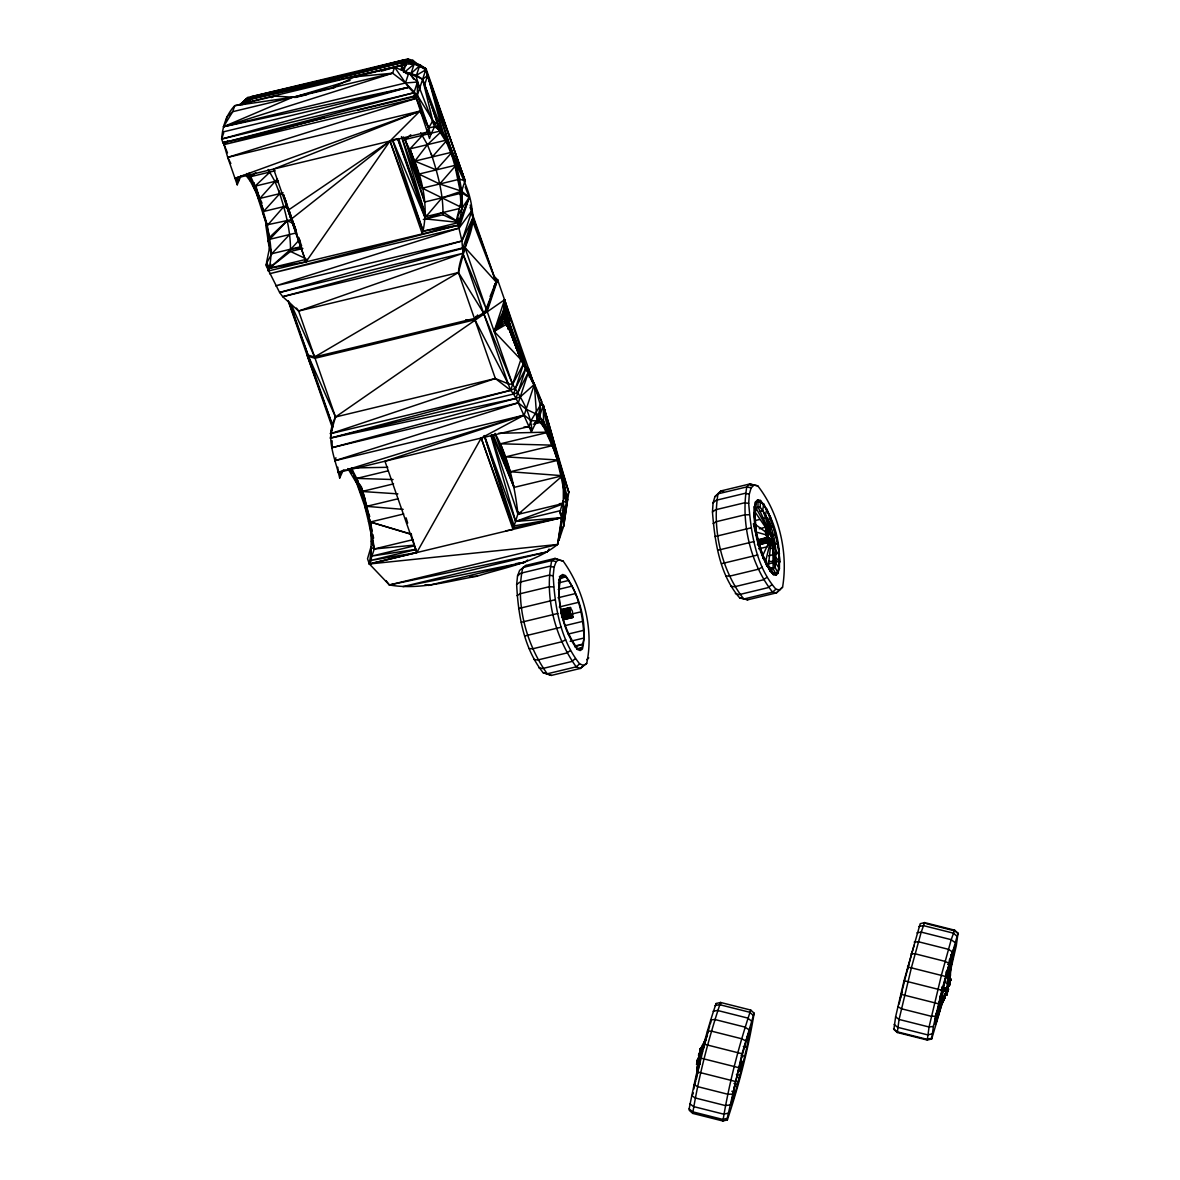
<?xml version="1.0" encoding="UTF-8"?>
<svg xmlns="http://www.w3.org/2000/svg" width="1180" height="1180" viewBox="0 0 1180 1180"><rect width="100%" height="100%" fill="white"/><g stroke="black" fill="none" stroke-linecap="round" stroke-linejoin="round"><path stroke-width="1.5" d="M525.1 367.659L504.568 310.783L504.568 299.779L335.518 416.997C324.574 436.821 335.091 458.106 339.693 478.018L343.336 469.994M935.932 1015.744L935.401 1024.078L936.846 1011.039M697.513 1073.284L698.634 1060.835M332.657 87.63L354.62 76.848L394.592 67.216L408.737 73.072L417.469 82.04L417.337 95.285L430.789 134.579L429.505 138.488L416.319 98.323L426.098 68.779L419.933 64.767L404.165 59.855L360.062 71.228M942.835 999.283L939.708 1010.847L939.324 1006.083C936.802 1011.924 938.926 1018.458 935.401 1024.078L935.592 1016.511L935.165 1023.562L947.702 969.665L945.888 972.29L948.351 981.598L947.54 985.064M948.558 983.663L950.033 977.66L950.269 963.736M529.569 377.526L504.568 299.779L494.125 331.359L520.823 359.561C543.877 394.15 552.107 436.084 562.595 475.717C564.379 497.414 562.919 519.156 558.878 540.587L563.701 526.014L568.804 492.193L554.202 445.185L543.582 421.688L538.493 415.095L526.162 409.224L518.3 402.823L332.037 447.663L332.155 440.804M950.151 975.477L951.301 954.591L950.416 974.842L948.351 981.598M506.382 325.828L507.916 325.459L520.823 359.561L528.463 372.069L518.3 402.823L531.354 431.895L536.929 420.493L534.378 384.37L523.36 364.222M697.129 1073.181L697.277 1067.826L699.003 1062.074M339.693 478.018L339.929 471.484M524.952 367.555L505.35 312.317L504.568 299.779L510.689 320.975M696.923 1074.021L697.572 1064.95M950.033 977.66C945.372 964.591 965.122 920.562 948.455 964.355M696.48 1078.785L697.203 1066.809M762.841 555.323L768.387 565.766L770.953 568.288L773.165 568.731L774.862 567.064C778.269 546.886 772.9 523.522 760.245 507.385L760.318 500.423L757.619 499.877L755.554 501.913C751.409 526.486 757.958 554.969 773.387 574.645L776.071 575.176L778.136 573.155C782.296 548.567 775.747 520.1 760.318 500.423L766.838 509.893L776.057 534.658L772.236 536.03L772.885 548.095L774.862 567.064L778.136 573.155L773.151 573.332C761.956 569.483 740.848 473.623 763.49 558.848L762.841 555.323L768.298 543.611L765.407 531.811L766.454 525.13L769.345 527.947L772.236 536.03M950.284 961.995L952.776 958.145L954.296 948.101L950.579 956.272M283.51 194.656L291.106 219.244L291.431 217.636L295.752 229.274M314.087 375.255L314.308 371.671M712.469 512.046L713.074 502.901L714.888 496.692L721.01 490.91L749.757 483.992L757.752 485.85C779.242 513.256 788.343 552.904 782.576 587.139L776.44 592.891L747.692 599.809L739.683 597.891C719.534 574.808 714.815 541.679 712.469 512.046L715.493 509.79L744.255 502.872L748.695 503.285C751.055 532.947 755.775 566.105 775.938 589.203L779.7 589.956M748.695 503.285L749.315 494.125L751.114 487.93L754.005 485.098L757.752 485.85M763.49 558.848L757.649 540.396L755.967 530.808L754.271 513.802L755.554 501.913L760.54 501.736L763.578 504.686L762.811 509.893L768.283 526.25M754.905 517.651L754.256 506.353L756.336 532.106L765.805 534.747M766.425 532.873L767.192 534.997L766.425 532.873L768.121 532.431L768.342 534.688L768.121 532.431M766.838 528.743C769.419 533.36 764.492 529.038 768.18 528.448C770.26 537.401 772.148 523.979 768.357 520.351L770.201 516.221L778.121 544.511L774.847 543.552L772.885 539.113M767.634 538.537C768.342 541.679 770.038 540.647 769.331 538.095M770.304 543.243L770.304 544.629L769.98 542.357M772.207 535.484L770.348 534.997L770.186 533.345L771.602 532.991L772.207 535.484L771.514 532.976M770.968 535.779L770.894 534.466L772.207 534.496L771.012 535.13M771.381 539.319C772.074 542.52 773.859 541.502 773.077 538.876M771.042 543.272L771.75 544.791L771.617 543.272L769.758 543.759M772.236 542.357C773.534 543.655 774.021 544.998 770.983 542.667M770.555 536.015L775.732 534.761C778.077 546.841 781.499 559.792 777.738 571.902L775.747 573.864L776.071 575.176L773.151 573.332L770.953 568.288M245.071 102.262L239.422 105.212L247.815 97.498L407.72 59L425.759 69.797L447.309 139.889L447.043 143.429C455.333 165.997 469.979 185.644 472.103 210.276C476.632 231.944 459.817 251.119 458.445 272.55L474.449 318.482L314.618 356.965L308.083 355.136L306.505 353.499L288.2 300.959M566.754 497.208L568.804 492.193L553.273 448.135L543.847 427.278L539.186 421.039L540.381 405.168L541.635 401.392L533.625 385.3M361.05 486.898C369.768 511.633 373.78 537.918 369.325 563.922L389.371 584.956C418.856 590.221 448.223 581.209 477.074 576.209C504.421 567.462 534.57 562.904 557.594 544.452L562.712 514.2L559.792 512.474L563.111 501.102L566.533 502.695C563.937 469.05 547.299 438.724 543.257 405.197L540.381 405.168L531.015 420.626L529.068 426.526L531.856 430.405C530.926 413.649 521.442 398.265 512.607 384.415L483.977 314.19L497.621 279.822L494.154 276.327M703.605 1047.752L694.74 1084.597L695.522 1081.19M516.648 584.543L517.533 575.928L519.613 570.397L526.029 565.397L554.998 558.42L563.199 561.149C583.481 589.484 594.101 629.088 586.711 663.396L580.309 668.441L551.34 675.417L543.139 672.733C523.669 648.292 518.212 615.031 516.648 584.543L519.716 582.212L548.685 575.235L553.199 575.781C554.748 606.255 560.205 639.472 579.66 663.883L583.599 665.446L586.711 663.396M553.199 575.781L554.084 567.167L556.149 561.65L559.261 559.6M572.595 617.553L570.132 612.612L570.279 607.479L572.389 611.122L572.89 617.361L563.716 619.692M584.085 637.997L582.035 647.791L579.867 649.221L577.138 648.145C563.081 628.498 555.706 601.033 560.839 577.241L562.993 575.825L565.722 576.902C579.218 593.835 582.994 616.875 584.085 637.997L570.161 641.345M769.36 545.912L770.407 547.609L768.387 565.766L770.245 571.577L765.613 561.341L769.36 545.912L768.298 543.611M403.914 71.833L416.452 75.299L422.617 79.296L447.043 143.429L417.337 95.285L222.976 142.839L221.648 139.048C222.592 126.865 226.103 114.799 234.702 105.713L274.675 96.096L296.342 97.424M226.309 120.124L226.767 116.835L232.726 111.687L392.616 73.189L405.463 82.984L417.337 95.285L414.062 95.27M943.926 997.425L931.684 1038.99L927.274 1040.052L897.287 1032.5L893.894 1029.417L895.605 1016.865L904.028 980.698L920.194 923.704L924.619 922.598L954.605 930.165L958.013 933.188L956.287 945.755L947.865 981.952M931.684 1038.99L933.41 1026.423L941.832 990.227L958.013 933.188M944.767 981.185L947.569 984.563L944.502 998.663L936.581 1015.272M945.387 994.504L946.906 987.955L946.493 989.342M947.26 993.604L947.304 992.321L946.862 995.006L945.549 994.666L946.522 990.905M946.67 990.728L947.879 991.628L948.528 989.017L946.64 989.135L946.213 991.775L940.932 990.448M946.567 991.274L947.953 991.392L948.13 990.418M949.797 983.825C947.85 990.345 948.867 978.618 948.145 983.471L949.944 983.368L948.115 982.955L949.753 977.527L949.059 981.509C951.7 982.129 948.027 975.801 950.579 980.138M946.847 994.991L946.862 993.988M948.823 981.008L949.369 978.707C953.307 979.961 948.027 979.208 948.941 981.347M947.407 992.97C946.404 989.43 944.148 996.377 947.024 994.15C946.331 990.182 945.623 996.274 947.112 992.985M946.67 988.678L948.499 989.091L946.729 988.796C949.9 986.244 946.537 993.236 947.806 989.666M950.372 975.963L950.416 974.842M949.31 985.846L949.546 984.784M949.399 983.737C950.165 980.182 948.514 987.394 949.251 983.943M949.944 983.5L949.694 984.577M950.239 981.657L950.195 980.846M950.741 978.943L950.284 981.362L948.809 980.963M950.903 979.09L950.726 979.931L949.133 979.548M557.388 461.336L560.736 475.23L562.595 475.717L567.536 499.642L563.701 526.014L560.648 530.41M386.037 580.649L389.371 584.956L557.594 544.452L561.562 517.71L567.536 499.642M689.164 1108.802C696.126 1073.299 704.357 1037.736 716.098 1003.516L720.552 1002.454L750.731 1010.065L754.138 1013.163C748.238 1049.212 738.901 1085.187 727.367 1119.879L722.898 1121L692.704 1113.389L689.282 1110.336L689.164 1108.802L692.572 1111.796L722.765 1119.407L727.234 1118.345L742.028 1053.755L754.138 1013.163M698.752 1062.265C695.404 1062 696.76 1066.927 697.616 1061.145C701.186 1062.487 694.873 1065.511 697.631 1061.027M698.944 1061.351C694.99 1061.351 699.062 1057.782 699.917 1057.737M697.203 1061.13C700.138 1052.28 697.292 1069.714 699.843 1056.365M698.118 1062.487C699.976 1059.906 700.743 1048.312 698.604 1055.525C697.955 1052.014 702.41 1053.814 699.062 1053.843M699.666 1056.454C703.87 1031.763 704.829 1054.05 699.828 1051.026C700.891 1047.043 704.239 1046.011 700.891 1051.778M698.28 1063.903C696.849 1059.581 698.707 1065.275 696.702 1063.637M701.333 1050.834C702.749 1049.477 699.947 1047.324 700.419 1049.698M699.017 1059.935L698.885 1061.145M699.179 1058.873L699.534 1057.678M700.05 1055.451L698.87 1054.242M701.126 1051.513L701.79 1048.887L700.477 1048.563M701.348 1051.336L700.61 1054.846M701.554 1051.365L699.843 1051.144M700.625 1048.607C700.419 1046.365 703.796 1047.545 701.997 1049.551M731.925 1098.949L731.467 1103.521L733.503 1098.197M371.361 559.438L370.844 547.387L374.267 548.98L413.974 545.145M950.579 960.505L954.546 948.617L951.228 965.284L947.791 964.414M465.259 187.06L469.242 197.355L458.342 225.218L268.332 270.972C277.507 240.971 259.939 211.707 253.995 182.694M525.336 367.585L507.739 317.627L504.568 299.779L504.052 309.381L510.35 327.893L510.04 330.031C511.147 320.016 502.503 310.325 504.568 299.779L503.462 311.122L505.586 319.677L520.823 359.561L526.118 367.659L515.955 398.412L332.037 447.663M526.118 367.659L515.557 388.117L510.66 390.315L330.43 433.709L332.391 427.809L306.947 354.782L308.541 356.434L332.819 426.172L330.356 438.134L510.66 390.315L520.823 359.561L503.683 310.001L504.568 299.779L506.972 315.532M278.642 190.201C285.073 209.937 290.899 230.616 290.472 251.458L269.232 268.244L266.606 262.093L269.365 248.803L265.795 225.1L292.301 219.48M403.265 136.939C419.018 165.657 430.671 201.279 422.322 233.891L389.99 141.04L419.962 111.097L428.635 127.927L427.263 132.072L234.997 178.357L419.962 111.097L227.696 157.383L224.053 144.624L225.07 141.571M423.34 219.465L442.957 214.745C443.385 193.904 437.559 173.224 431.128 153.474M538.493 415.095L540.381 405.168L534.378 384.37L520.247 396.923L515.955 398.412L330.356 438.134L513.595 394.017L517.902 392.512L528.463 372.069M945.46 993.781L945.165 995.964L945.74 994.371M947.835 984.577C947.511 987.778 944.265 991.982 948.425 989.577M949.9 983.678C947.746 981.76 946.552 986.052 949.517 985.241L948.307 984.577L947.997 985.654M948.602 983.353L948.16 984.784M698.84 1056.779C696.731 1060.274 700.832 1056.734 698.826 1056.602M698.486 1062.325L697.734 1065.57L698.693 1062.708M693.84 1089.052L694.43 1086.087M700.964 1053.46L698.958 1053.902M748.43 1039.831L750.038 1029.521L749.315 1030.966M708.148 1031.291L709.74 1025.671M505.851 530.882L513.02 529.392L518.522 511.928M899.145 1004.047L902.258 990.536M949.399 973.382L947.275 975.329L949.959 963.514M949.59 978.736L950.328 981.45M699.888 1050.996C700.891 1043.71 702.218 1051.513 701.923 1048.932M698.103 1063.623L697.837 1064.758L698.265 1062.974M702.321 1047.634L700.787 1047.943M732.795 1094.199L736.836 1076.824M734.742 1085.674L731.128 1104.878L735.302 1092.164L731.836 1091.279M936.64 1015.066L938.484 1006.909M937.997 1016.393L935.504 1022.234M949.679 976.893L949.369 959.989L951.95 954.679L947.599 970.255L951.95 954.679M900.443 998.133L902.095 991.038M938.248 1007.661L945.195 979.135M950.431 968.706L954.119 951.7L953.794 952.909M406.141 73.573L410.994 73.588L422.617 79.296L437.706 124.151L447.309 139.889L455.008 166.115L460.185 191.249L460.79 202.709L456.749 218.831L461.926 241.015L463.076 254.187L483.52 312.892L474.449 318.482M699.784 1052.545L699.607 1053.489L700.256 1050.864L699.784 1052.545L701.023 1053.194M746.984 1046.675L744.669 1056.218L741.217 1055.348M953.115 951.434L954.207 949.944M950.342 969.178L951.449 964.517M902.494 989.268L904.573 980.993M940.312 998.796L942.761 988.958L941.773 988.206L946.773 987.675M948.101 983.412L948.351 982.232L949.546 983.102M947.053 989.563L948.189 990.566L946.345 989.976M948.882 982.763L946.567 991.893L939.162 1002.041M949.502 978.972L949.089 980.89L950.49 980.477M948.351 989.887L946.478 989.799M698.472 1063.003L699.076 1060.613M701.097 1052.885L701.436 1051.601M736.689 1077.207L741.674 1057.339M744.816 1055.849L737.352 1085.025M289.557 234.54L271.813 253.715L265.692 264.836L279.616 292.478L461.926 241.015L473.018 217.607L458.445 272.55L314.618 356.965L291.239 304.484M904.868 979.533L912.184 951.803M950.49 980.005L948.971 980.226M700.728 1048.548L700.477 1049.492M699.947 1057.487L700.286 1056.159M692.97 1094.185L693.309 1092.872M907.376 969.842L909.382 962.246M945.195 979.371L947.702 969.665M941.212 999.239L943.263 991.48M942.009 1002.513L942.909 998.885M948.219 990.079L946.906 989.755L948.056 985.064L949.443 985.521L948.071 985.418M741.645 1057.663L744.152 1048.017M735.096 1093.093L739.875 1075.378L736.409 1074.508M401.628 68.145L402.498 64.9L407.72 59L412.852 60.313L419.785 65.77M285.87 200.866L288.023 210.32L305.959 261.901L269.232 268.244L290.914 249.113L299.602 239.57M939.708 1010.847L942.097 1001.938M946.213 992.749L946.803 990.551M561.238 519.495L562.712 514.2L563.701 526.014L564.188 509.745L563.111 501.102M700.079 1057.147L699.622 1058.726L698.457 1058.357M744.034 1048.666L748.268 1033.695M770.083 516.973L766.823 508.875L765.584 514.318L769.345 527.947M559.792 512.474L561.562 517.71L513.521 527.903L484.257 435.626L514.185 525.897L513.02 529.392L481.204 438.046L524.2 415.109L534.378 384.37M751.114 487.93L746.763 486.912L718.015 493.83C712.012 529.392 721.481 570.574 743.798 599.027L772.546 592.109L776.44 592.891L782.576 587.139M754.699 507.459L755.952 503.167L757.944 501.205L757.619 499.877L760.54 501.736M768.18 528.448L768.578 531.015L768.637 529.289M767.856 532.21C768.563 553.287 775.894 532.401 766.44 532.652M769.124 531.354L770.363 531.059M333.276 424.638L335.518 416.997L315.06 358.263L308.541 356.434L335.518 416.997L495.349 378.515L508.226 383.81L512.607 384.415L523.773 363.263L513.595 394.017L518.3 402.823L334.943 460.687L335.917 457.737M912.007 952.673L914.146 945.15M946.714 990.846L948.027 991.171M944.502 998.663L945.844 994.519M700.433 1053.637L702.557 1051.557M746.202 1040.893L750.377 1028.163L746.763 1047.368L743.297 1046.498M475.997 316.373L474.891 319.78L495.349 378.515L510.66 390.315L513.595 394.017M951.7 955.785L953.425 950.165M935.725 1022.75L937.717 1011.54L945.239 996.599M358.027 110.079L415.242 96.539L413.915 92.763L408.575 87.276L223.492 126.732L292.684 97.247L234.702 105.713L232.726 111.687L223.492 126.732L405.463 82.984L417.469 82.04L413.915 92.763L221.648 139.048L223.684 132.927M241.605 103.884L245.735 99.356L405.625 60.858L426.098 68.779L465.082 180.717L460.495 194.567L462.324 207.842L458.342 225.218M462.059 200.453L461.616 191.19L458.061 178.8L465.082 180.717L427.721 75.417L424.579 84.931L437.706 124.151L438.4 129.269L434.565 126.703L428.635 127.927L416.319 98.323L227.696 157.383L237.239 184.788L240.794 176.145M301.136 246.65L271.813 253.715L268.244 240.868L269.35 237.49L267.3 225.498L255.986 186.234M223.492 126.732L392.616 73.189L394.592 67.216L408.575 87.276L221.648 139.048M400.935 69.65L402.498 64.9L402.085 61.714L404.165 59.855M403.427 71.965L406.038 64.044L405.286 61.876L402.085 61.714L251.679 96.568L246.148 102.542L241.915 104.755M405.463 82.984L408.737 73.072M417.381 64.487L414.475 63.056L410.655 74.606L413.649 79.163M427.263 132.072L430.789 134.579L434.565 126.703L419.638 88.294L416.112 76.317L419.933 64.767M470.2 205.143L472.103 210.276L461.926 241.015L275.692 285.87L459.079 228.109L469.242 197.355L461.616 191.19L439.683 183.992L418.9 174.079L410.035 148.857L422.558 135.287L428.06 131.231M473.018 217.607L462.855 248.346L282.713 296.681L279.616 292.478L464.876 247.387L496.057 281.887L486.721 310.104L483.52 312.892L458.445 272.55L298.614 311.033L282.713 296.681L462.929 253.287L298.614 311.033L296.416 308.083M557.594 544.452L369.296 563.996L374.267 548.98L370.343 522.003L351.92 469.64L369.724 516.501M536.753 392.188L497.621 279.822L487.178 311.402L512.607 384.415M710.213 1024.092L711.112 1021.423M402.247 138.296L424.652 202.001L461.926 193.033L469.242 197.355L458.091 225.277L459.079 228.109L269.527 273.745L458.091 225.277L423.222 231.162L389.99 141.04L396.701 138.753M490.113 296.578L496.057 281.887L470.083 207.326M271.002 264.379L268.332 270.972L266.606 262.093M507.946 328.999L508.698 327.14L510.409 329.397L523.92 365.549M945.549 994.681L946.862 994.888M508.698 327.14L520.823 359.561L507.075 323.969L494.125 331.359L504.052 309.381L526.339 370.564M702.852 1044.713L707.454 1035.067M936.522 1015.242L944.767 998.015M702.425 1045.967L706.333 1038.075M700.566 1053.224L699.179 1053.091L700.507 1053.592M697.823 1064.921L696.525 1064.419M750.731 1010.065C738.739 1046.129 729.034 1083.52 722.898 1121M503.772 312.656L506.309 321.889L494.125 331.359L503.963 312.685L503.683 310.001L510.409 329.397M951.965 953.293L953.971 949.443M773.342 525.012L770.938 527.563M935.947 1013.989L944.546 997.528M777.738 571.902L779.434 568.701L779.419 561.252L776.293 558.022M702.941 1045.731L706.363 1039.315M701.835 1047.929L705.242 1041.689M371.081 561.134L370.844 547.387L367.526 558.76L369.325 563.922L416.761 552.579L481.204 438.046L513.477 527.799M477.62 314.986L474.891 319.78L315.06 358.263M493.978 286.209L497.621 279.822M428.635 127.927L432.78 120.847L422.617 79.296L427.721 75.417L452.147 152.146C457.973 170.127 462.899 188.785 462.324 207.842L457.663 216.088L459.256 222.489L423.222 231.162L392.527 140.391M937.702 1008.015L944.885 995.832M503.86 309.691L525.115 367.378M505.586 319.677L494.125 331.359L504.48 314.971L502.931 315.34M402.218 69.974L406.038 64.044L414.136 64.074L404.298 72.378M469.242 197.355L462.324 207.842L460.79 202.709M527.652 560.028L524.731 562.27L402.985 586.637L547.181 551.916L549.098 549.01M757.973 540.307L766.469 537.829M283.51 194.597L288.023 210.32L389.99 141.04L305.959 261.901L273.627 169.065L419.962 111.097M459.079 228.109L472.103 210.276M450.922 153.503L436.29 169.891L414.858 161.114L427.425 144.683L441.187 131.673M494.125 331.359L504.922 317.376L504.303 315.031L508.683 327.642L507.916 325.459M398.014 139.432L426.024 216.574L442.043 197.812L459.994 191.75M460.495 194.567L461.808 193.063M439.683 183.992L456.173 165.097L447.309 139.889L410.035 148.857L422.293 188.18L460.761 207.061M277.447 178.859L259.88 198.432L262.034 203.196M446.158 141.202L432.249 156.94L427.425 144.683L420.655 132.75M227.607 140.656L224.053 144.624L227.475 152.84M288.54 208.654L283.805 206.603L267.3 225.498L262.757 212.415L279.763 193.653L274.94 181.396L268.17 169.463M510.616 328.291L508.654 329.132L504.125 317.081M268.244 240.868L287.183 220.704L293.687 223.566M773.402 541.148L772.148 541.443M773.003 544.496L771.543 544.673M775.747 573.864L773.165 568.731L772.885 548.095M270.058 172L255.042 186.175L254.777 189.729L263.922 211.397L287.212 205.792M287.183 220.704L269.35 237.49L267.934 237.549M717.764 493.874L721.01 490.91L723.606 491.426M714.888 496.692L718.015 493.83M583.599 665.446L580.309 668.441L576.209 666.833C555.131 637.377 544.083 596.21 551.768 560.544L554.998 558.42L559.099 560.028M410.994 73.588L419.608 65.785M522.725 568.347L526.029 565.397M586.726 659.664L588.776 657.865M491.308 435.169L517.99 514.377L562.595 475.717M517.533 575.928L520.646 573.259L549.615 566.282L554.084 567.167M713.074 502.901L716.142 500.276L744.89 493.358L749.315 494.125M579.66 663.883L576.209 666.833L547.24 673.81L543.139 672.733M775.938 589.203L772.546 592.109C750.229 563.642 740.775 522.475 746.763 486.912L749.757 483.992L754.005 485.098M410.788 134.786L405.168 139.476L424.652 202.001M410.817 64.31L414.136 64.074L405.286 61.876L245.396 100.389L239.422 105.212L247.815 97.498L249.6 98.442L401.746 62.732M291.106 219.244L389.99 141.04M771.573 584.941L768.003 587.67L739.255 594.587L735.317 593.614M575.162 658.838L571.518 661.582L542.549 668.544L538.641 667.674M255.691 172.737L250.175 176.794L250.381 181.278L254.777 189.729L248.847 173.416M766.867 577.433L763.121 579.867L734.373 586.799L730.626 586.121M570.397 650.623L566.577 653.042L537.608 660.018L533.876 659.458M517.002 595.664L520.085 593.761L549.054 586.784L553.553 586.888M413.915 92.763L222.976 142.839L224.023 142.205M416.452 75.299L425.759 69.797L465.082 180.717L447.309 139.889M713.089 523.522L716.142 521.722L744.904 514.804L749.33 514.775M247.092 103.324L250.013 101.613L249.26 99.459L245.735 99.356M762.177 567.211L758.238 569.262L729.491 576.179L725.936 575.914M560.869 476.13L514.067 487.399L495.04 433.385C508.875 458.15 514.775 486.44 517.99 514.377L521.132 512.754M565.722 639.811L561.71 641.802L532.74 648.779L529.186 648.631M518.581 608.541L555.116 599.75M271.37 97.527L274.675 96.096M317.995 355.519L314.618 356.965L298.614 311.033M243.758 104.253L250.013 101.613L249.26 99.459L405.832 64.664M771.012 535.631L772.266 535.101L770.584 535.543M771.867 544.57L773.136 544.054L771.44 544.481M714.903 536.561L751.144 527.829M757.796 554.969L721.555 563.671M484.405 435.582L515.66 521.442L563.14 503.934M561.415 627.155L524.879 635.961M344.885 470.127L338.159 472.487L337.79 467.177M234.997 178.357L243.685 175.436M495.349 378.515L330.43 433.709L332.819 426.172L306.947 354.782M222.976 142.839L226.206 141.748M574.837 646.832L583.466 643.97L574.763 646.065M294.086 97.099L350.047 80.476M381.524 71.124L402.498 64.9L405.92 65.077M324.603 117.558L224.053 144.624L416.319 98.323L411.909 96.79M521.265 622.273L557.801 613.482M559.482 576.755L562.993 575.825L559.512 576.651M576.755 649.192L582.035 647.791L576.814 649.059M345.947 74.856L356.522 72.127M754.035 541.532L717.794 550.249M406.038 64.044L246.148 102.542L245.396 100.389M293.982 97.439L334.766 87.615M222.607 132.042L408.575 87.276M275.176 170.776L250.175 176.794L248.287 174.257M440.774 130.892L405.168 139.476L422.293 188.18L459.566 179.198L455.008 166.115L456.173 165.097L418.9 174.079M278.332 180.57L255.042 186.175L249.231 173.239M283.171 192.827L259.88 198.432L255.042 186.175L263.922 211.397M414.858 161.114L452.147 152.146M269.763 239.304L296.372 232.903M398.56 138.503L426.024 216.574L458.887 208.668M302.877 248.479L290.472 251.458L305.222 258.405M269.232 268.244L306.859 259.187M504.878 321.963L506.412 321.594L520.823 359.561M334.943 460.687L524.2 415.109L531.015 420.626L539.186 421.039M533.183 424.195L541.856 422.116M388.368 470.776L356.729 478.401L352.097 469.478M393.043 479.537L356.729 478.401L361.935 491.485L393.574 483.874M552.461 445.612L505.66 456.881L557.004 459.949M398.206 498.742L366.567 506.353L356.729 478.401L370.343 522.003L372.157 530.971M548.656 436.512L543.582 421.688L543.847 427.278L539.585 416.334L535.927 413.266L538.124 420.744L543.257 405.197L543.582 421.688L553.273 448.135L558.833 460.067L548.995 432.101L500.453 443.798L510.306 471.749L557.108 460.48M403.737 513.964L370.343 522.003L368.47 521.516L365.122 507.636M371.376 541.178L374.267 548.98L412.941 539.673M517.99 514.377L563.067 503.521M414.121 545.883L371.936 556.046L416.142 549.334M490.865 435.376L515.66 521.442L560.721 510.586M416.156 549.497L370.461 560.5L416.761 552.579L410.891 533.478M369.296 563.996L561.562 517.71L515.66 521.442M750.274 485.585L753.651 484.759M759.92 511.545L763.371 510.719M754.551 520.719L759.728 519.466M763.18 518.639L766.631 517.799M759.315 528.788L771.396 525.867M560.515 578.156L565.722 576.902L560.367 577.949M766.735 528.965L768.298 528.552M766.705 529.186L768.401 528.743M766.735 529.466L769.817 528.832L770.319 530.233M766.779 529.791L769.935 529.009M766.838 530.13L769.817 528.832M766.941 530.454L769.508 529.437M767.044 530.749L768.844 530.277L767.546 530.263M767.605 530.867L768.859 530.572M767.162 531L768.844 530.794M767.384 531.295L770.363 530.543L769.065 530.528M558.405 582.92L568.849 580.398M766.44 533.154L768.239 532.682M767.088 533.286L768.342 532.976M766.484 533.478L767.738 533.168M766.558 533.817L768.431 533.316M766.646 534.142L768.505 533.655M770.142 533.493L771.705 533.095M766.749 534.437L768.549 533.965M770.127 533.729L771.823 533.286M766.867 534.688L768.563 534.26M770.142 534.009L771.941 533.537M766.985 534.879L768.549 534.481L767.31 534.555M770.348 533.286L772.044 533.832M770.186 534.319L771.44 534.024M770.466 535.292L771.705 534.997M757.56 539.85L768.136 537.313M767.693 538.154L769.109 537.8M767.649 538.316L769.213 537.918M757.914 541.133L766.72 539.009M767.649 538.817L769.448 538.346M558.229 589.44L572.153 586.091M769.552 538.655L768.387 539.275M769.714 539.319L767.959 540.101M771.44 538.936L772.974 538.685M758.342 542.299L767.148 540.175M768.077 540.351L769.773 539.924M771.941 539.422L773.195 539.127M768.195 540.543L769.758 540.145L768.298 540.647M771.396 539.599L772.649 539.304M771.455 539.924L773.313 539.422M758.784 543.272L767.59 541.148M771.514 540.263L773.402 539.762M771.617 540.587L772.856 540.278M757.471 544.408L768.033 541.871M771.72 540.883L773.519 540.411L772.148 540.057M771.838 541.133L773.534 540.706M757.885 544.821L769.08 542.077M771.956 541.325L773.519 540.927M758.238 544.895L768.814 542.343M769.552 542.269L771.115 541.871L771.823 543.744L773.121 543.759L770.098 544.496M769.537 542.49L771.233 542.062M769.552 542.771L772.561 542.048M769.596 543.095L772.251 542.653M769.67 543.434L771.204 543.936M769.876 544.069L773.062 543.449L771.661 543.08M769.98 544.319L772.458 543.641M758.74 548.833L767.369 546.753M558.007 597.773L575.398 593.584M768.637 555.795L777.266 553.715M559.246 606.977L578.377 602.375M561.4 609.618L570.279 607.479M561.105 609.809L570.648 607.626M560.898 610.34L569.778 608.202M560.825 611.152L569.689 609.028M560.854 612.214L569.734 610.075M561.001 613.438L569.881 611.299M767.339 564.173L777.694 561.68M561.267 614.75L570.132 612.612M561.606 616.049L570.471 613.91M572.182 613.939L580.885 611.845M562.019 617.258L570.884 615.119M562.462 618.291L571.327 616.152M562.919 619.072L571.784 616.933M565.987 618.541L573.082 616.845M563.347 619.544L572.89 617.361M565.353 625.562L582.743 621.373M568.185 634.058L583.835 630.297M296.239 97.203L306.977 94.68M931.359 1038.267L926.919 1039.285L896.933 1031.733L893.555 1028.695M918.955 926.58L923.35 925.592L953.337 933.144L956.788 936.065M715.051 1005.625L719.461 1004.637L749.654 1012.234L753.106 1015.257M389.371 584.956L547.181 551.916M931.949 1033.975L927.539 1034.845L897.552 1027.279L894.145 1024.402M728.031 1113.271L723.576 1114.127L693.398 1106.53L689.946 1103.728M713.163 1011.216L717.499 1010.449L747.692 1018.06L751.218 1020.848M514.185 525.897L561.562 517.71M916.919 932.864L921.226 932.112L951.213 939.678L954.738 942.348M515.69 563.642L524.731 562.27L428.606 585.413L425.11 584.616M559.335 503.727L562.934 503.211M933.41 1026.423L929.058 1026.998L899.072 1019.446L895.605 1016.865M523.773 427.175L529.068 426.526L338.159 472.487L524.2 415.109L384.946 461.218L416.761 552.579M729.683 1105.026L725.302 1105.542L695.123 1097.946L691.613 1095.468M290.914 249.113L301.888 247.815M710.567 1019.933L714.8 1019.49L744.993 1027.102L748.622 1029.55M392.616 73.189L354.62 76.848L358.219 76.597M534.673 422.543L541.797 421.865M914.205 942.112L918.394 941.743L948.381 949.295L952.024 951.611M770.038 568.2L773.623 567.964M469.714 576.563L477.074 576.209M935.652 1016.128L931.389 1016.305L901.402 1008.753L897.847 1006.569M460.185 191.249L461.616 191.19M498.639 433.296L547.196 432.146M732.101 1094.14L727.809 1094.244L697.631 1086.633L694.032 1084.568M768.416 561.488L777.591 561.297M351.316 467.988L387.777 467.28M465.731 319.824L474.891 319.78L508.226 383.81L510.66 390.315M707.425 1031.158L711.54 1031.158L741.733 1038.769L745.48 1040.775M770.378 543.582L771.115 543.759M911.004 953.72L915.075 953.794L945.062 961.361L948.809 963.219M770.806 534.142L772.148 534.171M552.402 445.14L500.453 443.798L514.067 487.399L492.09 434.992M767.472 529.923L768.8 529.968M360.033 484.538L361.935 491.485L397.867 493.86M938.528 1003.782L900.724 994.238M510.306 471.749L560.795 475.57M403.162 509.377L366.567 506.353L361.935 491.485M735.096 1081.381L697.026 1071.794M703.973 1044.152L742.028 1053.755M907.523 966.877L945.342 976.406M760.245 507.385L758.032 506.943L756.336 508.595L755.259 512.253L765.392 527.15M770.245 531.28L769.552 529.746M772.236 548.73L770.407 547.609M739.683 597.891L743.429 598.644M941.832 990.227L904.028 980.698M402.498 64.9L406.082 65.652M738.488 1067.605L700.419 1058.017M556.149 561.65L551.768 560.544L522.799 567.521C515.114 603.187 526.162 644.354 547.24 673.81L551.34 675.417M926.728 923.807L954.959 930.917L958.352 933.911M950.844 979.385L949.221 979.223L950.8 979.636M949.281 979.356L950.667 979.813M949.015 980.344L950.328 980.669L949.104 980.019M948.897 980.521L950.475 980.934M948.838 980.772L950.342 981.111M949.635 982.66L948.307 982.291L949.605 982.852M947.938 983.619L949.723 984.12M949.635 984.43L947.865 983.943L949.221 984.4M947.791 984.253L949.605 984.917M947.732 984.504L949.074 984.917L947.85 984.356M948.042 985.344L949.384 985.757M946.862 987.999L948.189 988.383M946.817 988.162L948.16 988.575M941.581 987.1L948.101 988.825M943.071 988.722L947.776 990.123M946.286 990.227L948.101 990.875L946.891 990.227M942.85 989.696L947.968 991.053M942.717 990.418L946.227 991.303M942.805 990.625L946.316 991.51M945.888 992.38L947.466 992.719M945.814 992.66L947.275 993.147M945.726 992.985L947.024 993.309M947.009 993.781L945.563 993.663M945.431 994.209L947.009 994.563M700.861 1047.663L702.262 1047.958M700.817 1048.209L702.13 1048.548L700.699 1048.268M700.33 1048.961L701.731 1049.256M700.256 1049.241L701.864 1049.536M700.168 1049.566L701.481 1049.89M700.079 1049.905L701.392 1050.23M700.005 1050.244L701.318 1050.569M699.932 1050.554L701.245 1050.893M699.947 1050.79L701.259 1051.115L700.817 1052.752L700.36 1053.902L699.047 1053.578M699.873 1052.206L701.186 1052.545M698.781 1054.581L700.094 1054.905M698.707 1054.89L700.02 1055.215M698.649 1055.156L699.961 1055.481M698.619 1055.362L699.932 1055.805M698.442 1058.091L699.755 1058.416M697.793 1058.696L699.637 1059.183M697.734 1058.902L699.047 1059.242M697.66 1059.183L698.973 1059.522M697.572 1059.507L698.885 1059.832M697.483 1059.847L698.707 1060.51L697.395 1060.186M697.424 1060.451L698.737 1060.791M697.351 1060.732L698.649 1061.056M697.277 1060.938L698.944 1061.322M697.483 1061.395L698.796 1061.72M697.409 1061.661L698.826 1061.956M697.1 1062.148L698.663 1062.605M697.041 1062.369L698.56 1062.664M696.952 1062.634L698.575 1062.944M696.879 1062.959L698.486 1063.269M696.731 1063.903L698.029 1064.242M696.628 1063.947L697.941 1064.286M696.569 1064.213L697.955 1064.508M734.019 1083.506L737.471 1084.376M560.471 560.397L563.199 561.149M744.86 599.027L747.692 599.809M411.407 534.171L370.343 522.003L411.451 534.452M416.112 76.317L403.84 72.039M274.94 181.396L278.303 182.502M279.763 193.653L283.008 194.862M442.957 214.745L457.619 221.722M700.419 1048.932L701.672 1049.522M420.287 65.918L426.098 68.779M949.428 979.606L950.638 980.27M945.873 992.793L947.098 993.442M414.475 63.056L417.145 64.576M407.72 59L416.688 64.251M457.811 221.575L443.415 212.385L425.567 218.934L392.748 140.243M432.78 120.847L437.706 124.151L442.648 134.977L442.441 130.493L427.721 75.417M777.723 544.26L779.434 553.877L775.924 551.237L773.298 542.048M765.407 531.811L755.274 524.422L753.814 512.931L754.271 513.802M771.115 541.871L770.923 543.139M754.713 521.767L755.967 530.808M770.112 570.368L773.387 574.645L773.151 573.332M246.133 175.569L250.381 181.278L246.856 173.534M347.864 468.578L356.39 482.812M456.749 218.831L459.256 222.489L425.567 218.934L397.911 139.506M416.643 83.721L419.638 88.294L417.469 82.04M504.568 310.783L503.462 311.122L503.963 312.685M765.805 525.764L756.336 508.595L755.554 501.913M779.419 561.252L779.877 562.123L778.992 553.302M766.838 509.893L763.46 503.491L763.578 504.686M227.696 157.383L230.852 163.504M269.365 248.803L271.813 253.715M766.454 525.13L758.032 506.943L757.944 501.205M531.398 379.636L534.466 386.288M530.13 377.084L532.313 381.833M954.959 930.917L954.605 930.165L951.213 939.678L941.448 975.034L929.058 1026.998L927.274 1040.052M924.973 923.365L924.619 922.598L921.226 932.112L911.462 967.482L899.072 1019.446L897.287 1032.5M463.076 254.187L486.721 310.104L464.876 247.387M458.15 163.71L465.082 180.717M506.899 315.901L505.379 311.815L509.598 324.515L506.191 313.6L508.993 322.258M779.434 568.701L775.938 563.421L773.298 546.709M763.608 558.096L766.867 566.179L766.867 565.176M493.417 435.169L514.067 487.399M297.08 234.142L284.646 197.65M298.378 237.49L301.638 245.838M349.752 468.873L351.581 473.564L351.389 469.389M473.106 222.533L496.057 281.887L471.13 212.489M508.344 320.046L509.141 322.111L507.636 317.921M510.04 330.031L509.509 329.176M504.553 310.237L505.35 312.317M288.2 209.716L295.9 230.38M298.466 237.165L300.413 242.239M510.35 327.893L503.904 310.635L508.654 329.132L503.506 314.308M563.642 494.877L566.533 502.695L560.736 475.23M288.363 300.944L308.083 355.136L290 303.216M289.056 211.072L290.841 215.999M503.005 314.721L507.164 326.314L504.435 318.349M504.922 317.376L506.412 321.594M528.242 367.762L534.658 386.258M414.047 63.764L412.852 60.313L413.959 63.794M483.977 314.19L508.226 383.81M237.446 177.546L238.537 180.865M289.336 211.117L290.914 216.014M289.439 212.459L291.386 218.521M507.149 323.6L507.872 325.901M401.495 136.6L426.024 216.574M406.097 517.843L407.69 523.05M939.826 996.186L940.475 998.354M568.804 492.193L543.257 405.197L553.169 442.397M361.213 486.293L365.298 500.217M698.796 1059.611L700.197 1064.419M554.202 445.185L543.257 405.197L553.184 441.94M554.128 445.435L555.544 450.686M374.267 548.98L368.47 521.516M760.259 548.11L760.569 549.615M372.88 534.555L373.603 538.139M332.391 427.809L331.846 422.455M720.685 1004.047L720.552 1002.454C708.546 1038.518 698.84 1075.924 692.704 1113.389M727.234 1118.345L727.367 1119.879M716.098 1003.516L716.231 1005.065M236.649 177.738L237.239 184.788M698.295 1064.596L698.56 1068.21M948.971 968.057L949.443 978.279M697.705 1066.558L697.764 1073.623M340.15 471.572L340.179 476.558M769.345 529.982A9.411 2.331 76.5 0 1 772.221 545.278A9.411 2.331 76.5 0 1 766.926 536.826A9.411 2.331 76.5 0 1 768.519 528.67M558.966 579.926C557.535 603.836 562.683 630.12 577.345 649.443L580.177 650.564L582.419 649.089C587.729 624.427 580.088 595.959 565.515 575.589L562.683 574.483L560.441 575.958L558.966 579.926M739.536 1070.968L742.028 1061.44L739.536 1070.968M706.097 1038.429L703.575 1048.076L706.097 1038.429M949.236 973.839L947.393 981.568L949.236 973.839M708.339 1030.361L705.979 1039.079L708.339 1030.361M939.885 1009.977L937.746 1017.514L939.885 1009.977"/></g></svg>
